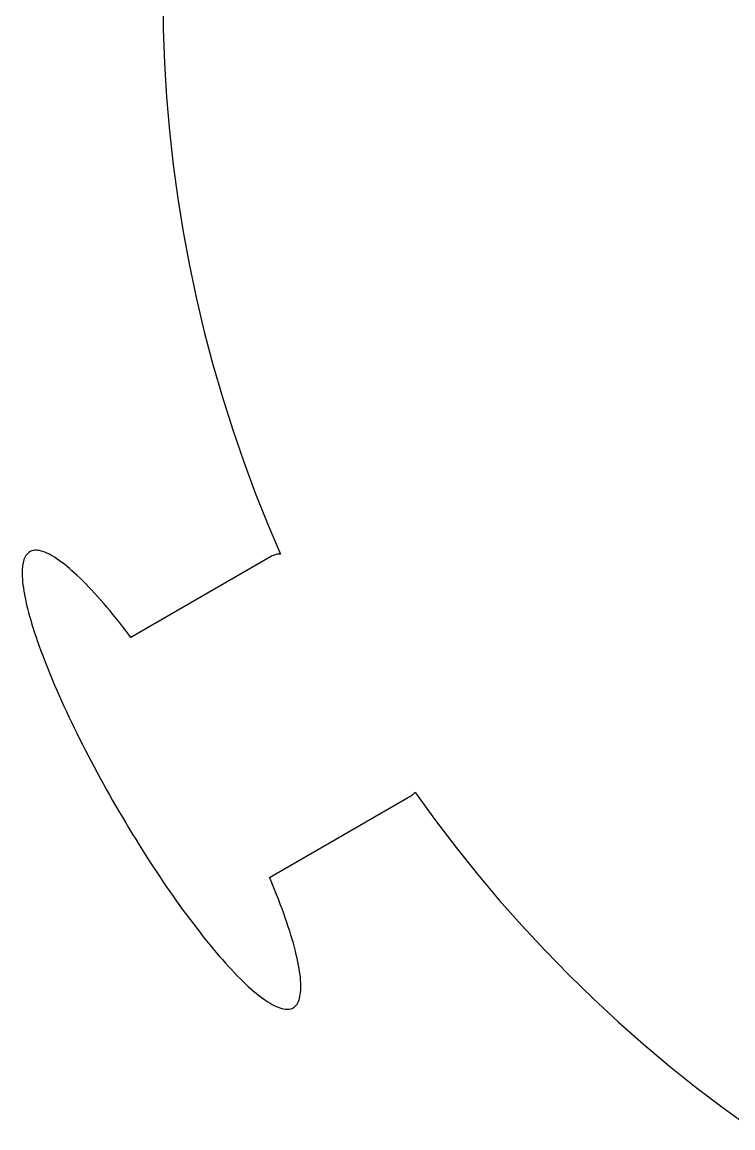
# Model space of a CAD drawing. Header units: metres. Extents: x -106 to 107, y -104 to 107.
# Drawn here: x -99.1 to -53, y -73.6 to -1.8 of the extents above; entities that cross this region are included whole.
import ezdxf

# ---------------------------------------------------------------- set-up
doc = ezdxf.new("R2010")
doc.units = ezdxf.units.M

msp = doc.modelspace()

# ---------------------------------------------------------------- linework, layer by layer
for p, q in [((-90, 0), (-89.9729, -2.20871)), ((-89.9729, -2.20871), (-89.8916, -4.41608)), ((-89.8916, -4.41608), (-89.7561, -6.6208)), ((-89.7561, -6.6208), (-89.5666, -8.82153)), ((-89.5666, -8.82153), (-89.3232, -11.017)), ((-89.3232, -11.017), (-89.0259, -13.2057)), ((-89.0259, -13.2057), (-88.675, -15.3866)), ((-88.675, -15.3866), (-88.2707, -17.5581)), ((-88.2707, -17.5581), (-87.8132, -19.7191)), ((-87.8132, -19.7191), (-87.3028, -21.8682)), ((-87.3028, -21.8682), (-86.7398, -24.0041)), ((-86.7398, -24.0041), (-86.1246, -26.1256)), ((-86.1246, -26.1256), (-85.4575, -28.2314)), ((-85.4575, -28.2314), (-84.739, -30.3201)), ((-84.739, -30.3201), (-83.9693, -32.3905)), ((-83.9693, -32.3905), (-83.1492, -34.4415)), ((-83.1492, -34.4415), (-82.3469, -36.313)), ((-98.9757, -36.5727), (-99.0141, -36.6719)), ((-98.9319, -36.4822), (-98.9757, -36.5727)), ((-98.8827, -36.4005), (-98.9319, -36.4822)), ((-98.8283, -36.3275), (-98.8827, -36.4005)), ((-98.7686, -36.2633), (-98.8283, -36.3275)), ((-98.7037, -36.208), (-98.7686, -36.2633)), ((-98.6336, -36.1615), (-98.7037, -36.208)), ((-98.5583, -36.124), (-98.6336, -36.1615)), ((-98.478, -36.0955), (-98.5583, -36.124)), ((-98.3926, -36.0759), (-98.478, -36.0955)), ((-98.3021, -36.0652), (-98.3926, -36.0759)), ((-98.2068, -36.0636), (-98.3021, -36.0652)), ((-98.1065, -36.0709), (-98.2068, -36.0636)), ((-98.0014, -36.0872), (-98.1065, -36.0709)), ((-97.8915, -36.1125), (-98.0014, -36.0872)), ((-97.7769, -36.1467), (-97.8915, -36.1125)), ((-97.6577, -36.1898), (-97.7769, -36.1467)), ((-97.534, -36.2419), (-97.6577, -36.1898)), ((-97.4057, -36.3028), (-97.534, -36.2419)), ((-97.273, -36.3726), (-97.4057, -36.3028)), ((-97.136, -36.4511), (-97.273, -36.3726)), ((-96.9948, -36.5384), (-97.136, -36.4511)), ((-96.8493, -36.6344), (-96.9948, -36.5384)), ((-82.8923, -36.4263), (-92.0655, -41.7225)), ((-82.8335, -36.3956), (-82.8923, -36.4263)), ((-82.7721, -36.3695), (-82.8335, -36.3956)), ((-82.7081, -36.3481), (-82.7721, -36.3695)), ((-82.6414, -36.3316), (-82.7081, -36.3481)), ((-82.5722, -36.3197), (-82.6414, -36.3316)), ((-82.5005, -36.3126), (-82.5722, -36.3197)), ((-82.4263, -36.3103), (-82.5005, -36.3126)), ((-82.3496, -36.3127), (-82.4263, -36.3103)), ((-82.3469, -36.313), (-82.3496, -36.3127)), ((-99.1252, -37.2956), (-99.1311, -37.4454)), ((-99.1139, -37.1541), (-99.1252, -37.2956)), ((-99.097, -37.0208), (-99.1139, -37.1541)), ((-99.0748, -36.896), (-99.097, -37.0208)), ((-99.0471, -36.7797), (-99.0748, -36.896)), ((-99.0141, -36.6719), (-99.0471, -36.7797)), ((-96.6998, -36.739), (-96.8493, -36.6344)), ((-96.5464, -36.8522), (-96.6998, -36.739)), ((-96.389, -36.9739), (-96.5464, -36.8522)), ((-96.2279, -37.1041), (-96.389, -36.9739)), ((-96.063, -37.2426), (-96.2279, -37.1041)), ((-95.8945, -37.3893), (-96.063, -37.2426)), ((-99.1311, -37.4454), (-99.1316, -37.6033)), ((-99.1316, -37.6033), (-99.1266, -37.7693)), ((-99.1266, -37.7693), (-99.1162, -37.9432)), ((-99.1162, -37.9432), (-99.1004, -38.125)), ((-95.7225, -37.5443), (-95.8945, -37.3893)), ((-95.5472, -37.7073), (-95.7225, -37.5443)), ((-95.3685, -37.8783), (-95.5472, -37.7073)), ((-95.1867, -38.0572), (-95.3685, -37.8783)), ((-95.0018, -38.2439), (-95.1867, -38.0572)), ((-99.1004, -38.125), (-99.0791, -38.3145)), ((-99.0791, -38.3145), (-99.0523, -38.5116)), ((-99.0523, -38.5116), (-99.0202, -38.7162)), ((-99.0202, -38.7162), (-98.9827, -38.9283)), ((-94.8139, -38.4382), (-95.0018, -38.2439)), ((-94.6232, -38.6401), (-94.8139, -38.4382)), ((-94.4297, -38.8494), (-94.6232, -38.6401)), ((-98.9827, -38.9283), (-98.9399, -39.1476)), ((-98.9399, -39.1476), (-98.8917, -39.3739)), ((-98.8917, -39.3739), (-98.8382, -39.6073)), ((-94.2336, -39.0661), (-94.4297, -38.8494)), ((-94.035, -39.2899), (-94.2336, -39.0661)), ((-93.8341, -39.5207), (-94.035, -39.2899)), ((-98.8382, -39.6073), (-98.7794, -39.8476)), ((-98.7794, -39.8476), (-98.7154, -40.0945)), ((-98.7154, -40.0945), (-98.6462, -40.348)), ((-93.6309, -39.7584), (-93.8341, -39.5207)), ((-93.4255, -40.0029), (-93.6309, -39.7584)), ((-93.2182, -40.254), (-93.4255, -40.0029)), ((-98.6462, -40.348), (-98.5718, -40.6078)), ((-98.5718, -40.6078), (-98.4923, -40.874)), ((-98.4923, -40.874), (-98.4078, -41.1462)), ((-93.0089, -40.5115), (-93.2182, -40.254)), ((-92.7979, -40.7753), (-93.0089, -40.5115)), ((-92.5853, -41.0453), (-92.7979, -40.7753)), ((-98.4078, -41.1462), (-98.3182, -41.4243)), ((-98.3182, -41.4243), (-98.2237, -41.7082)), ((-92.3711, -41.3213), (-92.5853, -41.0453)), ((-92.1555, -41.6031), (-92.3711, -41.3213)), ((-92.0655, -41.7225), (-92.1555, -41.6031)), ((-98.2237, -41.7082), (-98.1243, -41.9976)), ((-98.1243, -41.9976), (-98.02, -42.2924)), ((-98.02, -42.2924), (-97.9109, -42.5925)), ((-97.9109, -42.5925), (-97.7972, -42.8977)), ((-97.7972, -42.8977), (-97.6788, -43.2077)), ((-97.6788, -43.2077), (-97.5558, -43.5223)), ((-97.5558, -43.5223), (-97.4283, -43.8415)), ((-97.4283, -43.8415), (-97.2964, -44.1649)), ((-97.2964, -44.1649), (-97.1601, -44.4925)), ((-97.1601, -44.4925), (-97.0196, -44.8239)), ((-97.0196, -44.8239), (-96.8749, -45.1591)), ((-96.8749, -45.1591), (-96.7261, -45.4977)), ((-96.7261, -45.4977), (-96.5733, -45.8397)), ((-96.5733, -45.8397), (-96.4166, -46.1847)), ((-96.4166, -46.1847), (-96.2561, -46.5326)), ((-96.2561, -46.5326), (-96.0919, -46.8832)), ((-96.0919, -46.8832), (-95.9241, -47.2363)), ((-95.9241, -47.2363), (-95.7527, -47.5916)), ((-95.7527, -47.5916), (-95.5779, -47.9489)), ((-95.5779, -47.9489), (-95.3998, -48.3081)), ((-95.3998, -48.3081), (-95.2185, -48.6689)), ((-95.2185, -48.6689), (-95.0341, -49.031)), ((-95.0341, -49.031), (-94.8468, -49.3943)), ((-94.8468, -49.3943), (-94.6565, -49.7586)), ((-94.6565, -49.7586), (-94.4635, -50.1236)), ((-94.4635, -50.1236), (-94.2679, -50.4891)), ((-94.2679, -50.4891), (-94.0697, -50.8549)), ((-94.0697, -50.8549), (-93.8692, -51.2208)), ((-93.8692, -51.2208), (-93.6664, -51.5865)), ((-93.6664, -51.5865), (-93.4614, -51.9519)), ((-93.4614, -51.9519), (-93.2543, -52.3166)), ((-93.2543, -52.3166), (-93.0454, -52.6806)), ((-83.0655, -57.3109), (-73.8923, -52.0148)), ((-73.8923, -52.0148), (-73.8363, -51.9793)), ((-73.8363, -51.9793), (-73.783, -51.9392)), ((-73.783, -51.9392), (-73.7325, -51.8943)), ((-73.7325, -51.8943), (-73.6848, -51.8449)), ((-73.6848, -51.8449), (-73.6399, -51.7909)), ((-73.6399, -51.7909), (-73.6218, -51.7657)), ((-73.6218, -51.7657), (-73.5826, -51.8227)), ((-73.5826, -51.8227), (-72.2887, -53.6129)), ((-93.0454, -52.6806), (-92.8347, -53.0435)), ((-92.8347, -53.0435), (-92.6223, -53.4052)), ((-92.6223, -53.4052), (-92.4084, -53.7653)), ((-92.4084, -53.7653), (-92.1931, -54.1239)), ((-72.2887, -53.6129), (-70.9512, -55.3708)), ((-92.1931, -54.1239), (-91.9765, -54.4805)), ((-91.9765, -54.4805), (-91.7588, -54.835)), ((-91.7588, -54.835), (-91.5401, -55.1872)), ((-91.5401, -55.1872), (-91.3205, -55.5368)), ((-91.3205, -55.5368), (-91.1002, -55.8837)), ((-91.1002, -55.8837), (-90.8792, -56.2276)), ((-70.9512, -55.3708), (-69.5709, -57.0954)), ((-90.8792, -56.2276), (-90.6577, -56.5684)), ((-90.6577, -56.5684), (-90.436, -56.9058)), ((-90.436, -56.9058), (-90.214, -57.2396)), ((-90.214, -57.2396), (-89.9919, -57.5696)), ((-83.0071, -57.4487), (-83.0655, -57.3109)), ((-82.8708, -57.7762), (-83.0071, -57.4487)), ((-69.5709, -57.0954), (-68.1488, -58.7856)), ((-89.9919, -57.5696), (-89.7699, -57.8957)), ((-89.7699, -57.8957), (-89.548, -58.2176)), ((-82.7389, -58.0997), (-82.8708, -57.7762)), ((-82.6114, -58.4188), (-82.7389, -58.0997)), ((-89.548, -58.2176), (-89.3265, -58.5351)), ((-89.3265, -58.5351), (-89.1055, -58.8481)), ((-89.1055, -58.8481), (-88.885, -59.1563)), ((-82.4885, -58.7335), (-82.6114, -58.4188)), ((-82.37, -59.0435), (-82.4885, -58.7335)), ((-68.1488, -58.7856), (-66.6856, -60.4403)), ((-88.885, -59.1563), (-88.6653, -59.4596)), ((-88.6653, -59.4596), (-88.4464, -59.7578)), ((-82.2563, -59.3486), (-82.37, -59.0435)), ((-82.1472, -59.6487), (-82.2563, -59.3486)), ((-88.4464, -59.7578), (-88.2285, -60.0506)), ((-88.2285, -60.0506), (-88.0117, -60.3381)), ((-82.043, -59.9435), (-82.1472, -59.6487)), ((-81.9435, -60.233), (-82.043, -59.9435)), ((-81.849, -60.5168), (-81.9435, -60.233)), ((-88.0117, -60.3381), (-87.7961, -60.6198)), ((-87.7961, -60.6198), (-87.582, -60.8958)), ((-87.582, -60.8958), (-87.3693, -61.1658)), ((-81.7595, -60.795), (-81.849, -60.5168)), ((-81.6749, -61.0672), (-81.7595, -60.795)), ((-66.6856, -60.4403), (-65.1822, -62.0586)), ((-87.3693, -61.1658), (-87.1583, -61.4296)), ((-87.1583, -61.4296), (-86.9491, -61.6872)), ((-86.9491, -61.6872), (-86.7417, -61.9382)), ((-81.5954, -61.3333), (-81.6749, -61.0672)), ((-81.5211, -61.5932), (-81.5954, -61.3333)), ((-81.4519, -61.8466), (-81.5211, -61.5932)), ((-86.7417, -61.9382), (-86.5363, -62.1827)), ((-86.5363, -62.1827), (-86.3331, -62.4204)), ((-86.3331, -62.4204), (-86.1322, -62.6513)), ((-81.3878, -62.0936), (-81.4519, -61.8466)), ((-81.3291, -62.3338), (-81.3878, -62.0936)), ((-81.2756, -62.5672), (-81.3291, -62.3338)), ((-65.1822, -62.0586), (-63.6396, -63.6396)), ((-86.1322, -62.6513), (-85.9336, -62.8751)), ((-85.9336, -62.8751), (-85.7375, -63.0917)), ((-85.7375, -63.0917), (-85.5441, -63.301)), ((-81.2274, -62.7936), (-81.2756, -62.5672)), ((-81.1845, -63.0129), (-81.2274, -62.7936)), ((-81.147, -63.2249), (-81.1845, -63.0129)), ((-85.5441, -63.301), (-85.3533, -63.5029)), ((-85.3533, -63.5029), (-85.1655, -63.6973)), ((-85.1655, -63.6973), (-84.9805, -63.8839)), ((-84.9805, -63.8839), (-84.7987, -64.0628)), ((-81.1149, -63.4295), (-81.147, -63.2249)), ((-81.0882, -63.6266), (-81.1149, -63.4295)), ((-81.0669, -63.8162), (-81.0882, -63.6266)), ((-81.051, -63.9979), (-81.0669, -63.8162)), ((-63.6396, -63.6396), (-62.0586, -65.1822)), ((-84.7987, -64.0628), (-84.62, -64.2338)), ((-84.62, -64.2338), (-84.4447, -64.3969)), ((-84.4447, -64.3969), (-84.2727, -64.5518)), ((-84.2727, -64.5518), (-84.1042, -64.6986)), ((-81.0534, -64.7871), (-81.042, -64.6455)), ((-81.0406, -64.1719), (-81.051, -63.9979)), ((-81.042, -64.6455), (-81.0361, -64.4958)), ((-81.0356, -64.3378), (-81.0406, -64.1719)), ((-81.0361, -64.4958), (-81.0356, -64.3378)), ((-84.1042, -64.6986), (-83.9394, -64.8371)), ((-83.9394, -64.8371), (-83.7782, -64.9672)), ((-83.7782, -64.9672), (-83.6208, -65.0889)), ((-83.6208, -65.0889), (-83.4674, -65.2021)), ((-83.4674, -65.2021), (-83.3179, -65.3067)), ((-83.3179, -65.3067), (-83.1725, -65.4027)), ((-81.1916, -65.3684), (-81.1531, -65.2692)), ((-81.1531, -65.2692), (-81.1201, -65.1614)), ((-81.1201, -65.1614), (-81.0924, -65.0451)), ((-81.0924, -65.0451), (-81.0702, -64.9203)), ((-81.0702, -64.9203), (-81.0534, -64.7871)), ((-62.0586, -65.1822), (-60.4403, -66.6856)), ((-83.1725, -65.4027), (-83.0312, -65.49)), ((-83.0312, -65.49), (-82.8942, -65.5686)), ((-82.8942, -65.5686), (-82.7616, -65.6383)), ((-82.7616, -65.6383), (-82.6333, -65.6992)), ((-82.6333, -65.6992), (-82.5095, -65.7513)), ((-82.5095, -65.7513), (-82.3903, -65.7944)), ((-82.3903, -65.7944), (-82.2757, -65.8286)), ((-82.2757, -65.8286), (-82.1658, -65.8539)), ((-82.1658, -65.8539), (-82.0608, -65.8702)), ((-82.0608, -65.8702), (-81.9605, -65.8775)), ((-81.9605, -65.8775), (-81.8651, -65.8759)), ((-81.8651, -65.8759), (-81.7747, -65.8653)), ((-81.7747, -65.8653), (-81.6892, -65.8457)), ((-81.6892, -65.8457), (-81.6089, -65.8171)), ((-81.6089, -65.8171), (-81.5336, -65.7796)), ((-81.5336, -65.7796), (-81.4635, -65.7332)), ((-81.4635, -65.7332), (-81.3986, -65.6779)), ((-81.3986, -65.6779), (-81.3389, -65.6137)), ((-81.3389, -65.6137), (-81.2845, -65.5407)), ((-81.2845, -65.5407), (-81.2354, -65.4589)), ((-81.2354, -65.4589), (-81.1916, -65.3684)), ((-60.4403, -66.6856), (-58.7856, -68.1488)), ((-58.7856, -68.1488), (-57.0954, -69.5709)), ((-57.0954, -69.5709), (-55.3708, -70.9512)), ((-55.3708, -70.9512), (-53.6129, -72.2887)), ((-53.6129, -72.2887), (-51.8227, -73.5826))]:
    msp.add_line(p, q)

doc.saveas('drawing.dxf')
